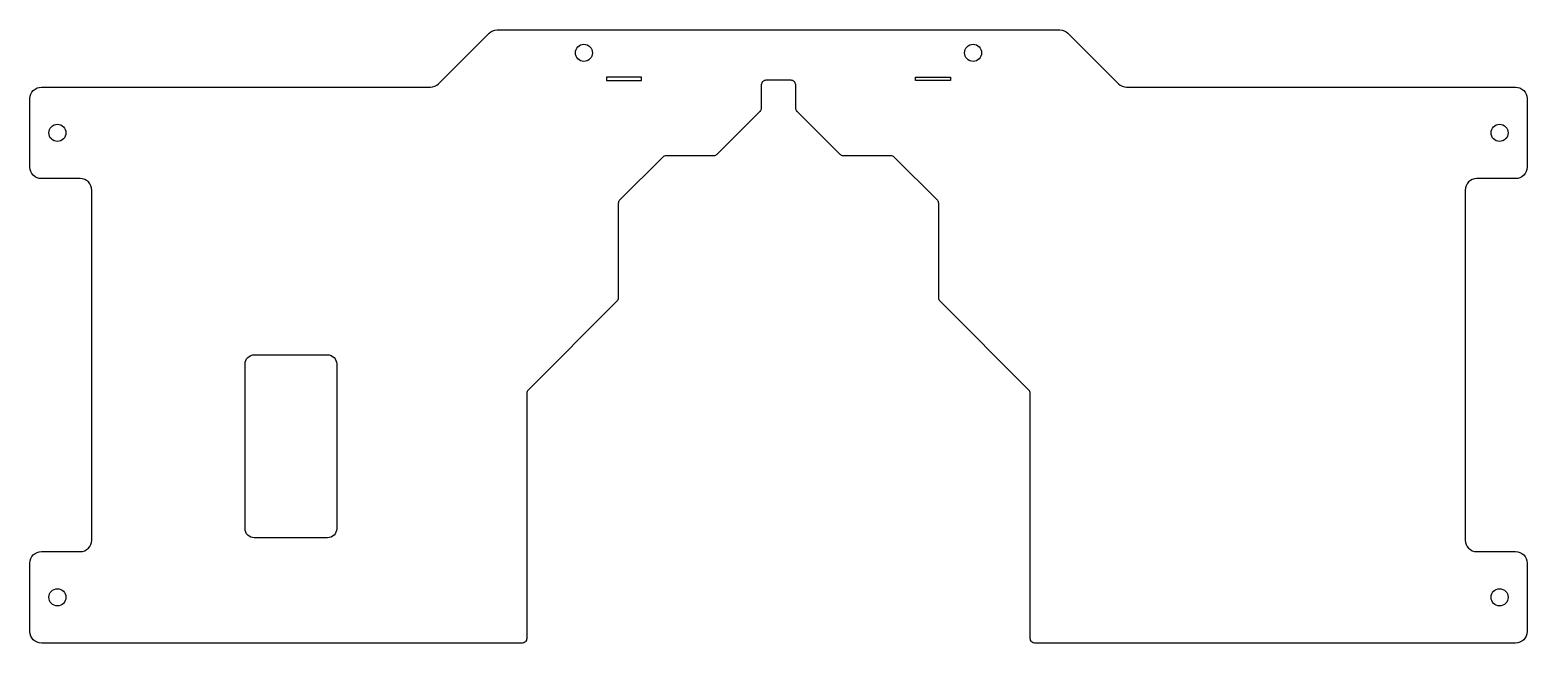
# Model space of a CAD drawing. Extents: x -327 to 327, y -122 to 146.
import ezdxf

# ---------------------------------------------------------------- set-up
doc = ezdxf.new("R2010")
doc.units = 0

msp = doc.modelspace()

# ---------------------------------------------------------------- linework, layer by layer
at = {"layer": '1'}
for points in [[(327, 116.5), (327, 86.5, -0.414214), (322, 81.5), (305, 81.5, 0.414214), (300, 76.5), (300, -76.5, 0.414214), (305, -81.5), (322, -81.5, -0.414214), (327, -86.5), (327, -116.5, -0.414214), (322, -121.5), (112, -121.5, -0.414214), (110, -119.5), (110, -12.33, 0.198912), (109.41, -10.91), (70.59, 27.91, -0.198912), (70, 29.33), (70, 70.67, 0.198912), (69.41, 72.09), (50.59, 90.91, 0.198912), (49.17, 91.5), (28.33, 91.5, -0.198912), (26.91, 92.09), (8.09, 110.91, -0.198912), (7.5, 112.33), (7.5, 122.5, 0.414214), (5.5, 124.5), (-5.5, 124.5, 0.414214), (-7.5, 122.5), (-7.5, 112.33, -0.198912), (-8.09, 110.91), (-26.91, 92.09, -0.198912), (-28.33, 91.5), (-49.17, 91.5, 0.198912), (-50.59, 90.91), (-69.41, 72.09, 0.198912), (-70, 70.67), (-70, 29.33, -0.198912), (-70.59, 27.91), (-109.41, -10.91, 0.198912), (-110, -12.33), (-110, -119.5, -0.414214), (-112, -121.5), (-322, -121.5, -0.414214), (-327, -116.5), (-327, -86.5, -0.414214), (-322, -81.5), (-305, -81.5, 0.414214), (-300, -76.5), (-300, 76.5, 0.414214), (-305, 81.5), (-322, 81.5, -0.414214), (-327, 86.5), (-327, 116.5, -0.414214), (-322, 121.5), (-152.07, 121.5, 0.198912), (-148.54, 122.96), (-126.46, 145.04, -0.198912), (-122.93, 146.5), (122.93, 146.5, -0.198912), (126.46, 145.04), (148.54, 122.96, 0.198912), (152.07, 121.5), (322, 121.5, -0.414214)], [(-193, 0.5), (-193, -71.5, -0.414214), (-197, -75.5), (-229, -75.5, -0.414214), (-233, -71.5), (-233, 0.5, -0.414214), (-229, 4.5), (-197, 4.5, -0.414214)]]:
    msp.add_lwpolyline(points, format="xyb", close=True, dxfattribs=at)
for points in [[(-59.9, 125.8), (-75.1, 125.8), (-75.1, 124.4), (-59.9, 124.4)], [(75.1, 125.8), (75.1, 124.4), (59.9, 124.4), (59.9, 125.8)]]:
    msp.add_lwpolyline(points, close=True, dxfattribs=at)
for centre in [(-85, 136.5), (85, 136.5), (-315, 101.5), (315, 101.5), (-315, -101.5), (315, -101.5)]:
    msp.add_circle(centre, 3.75, dxfattribs=at)

doc.saveas('drawing.dxf')
